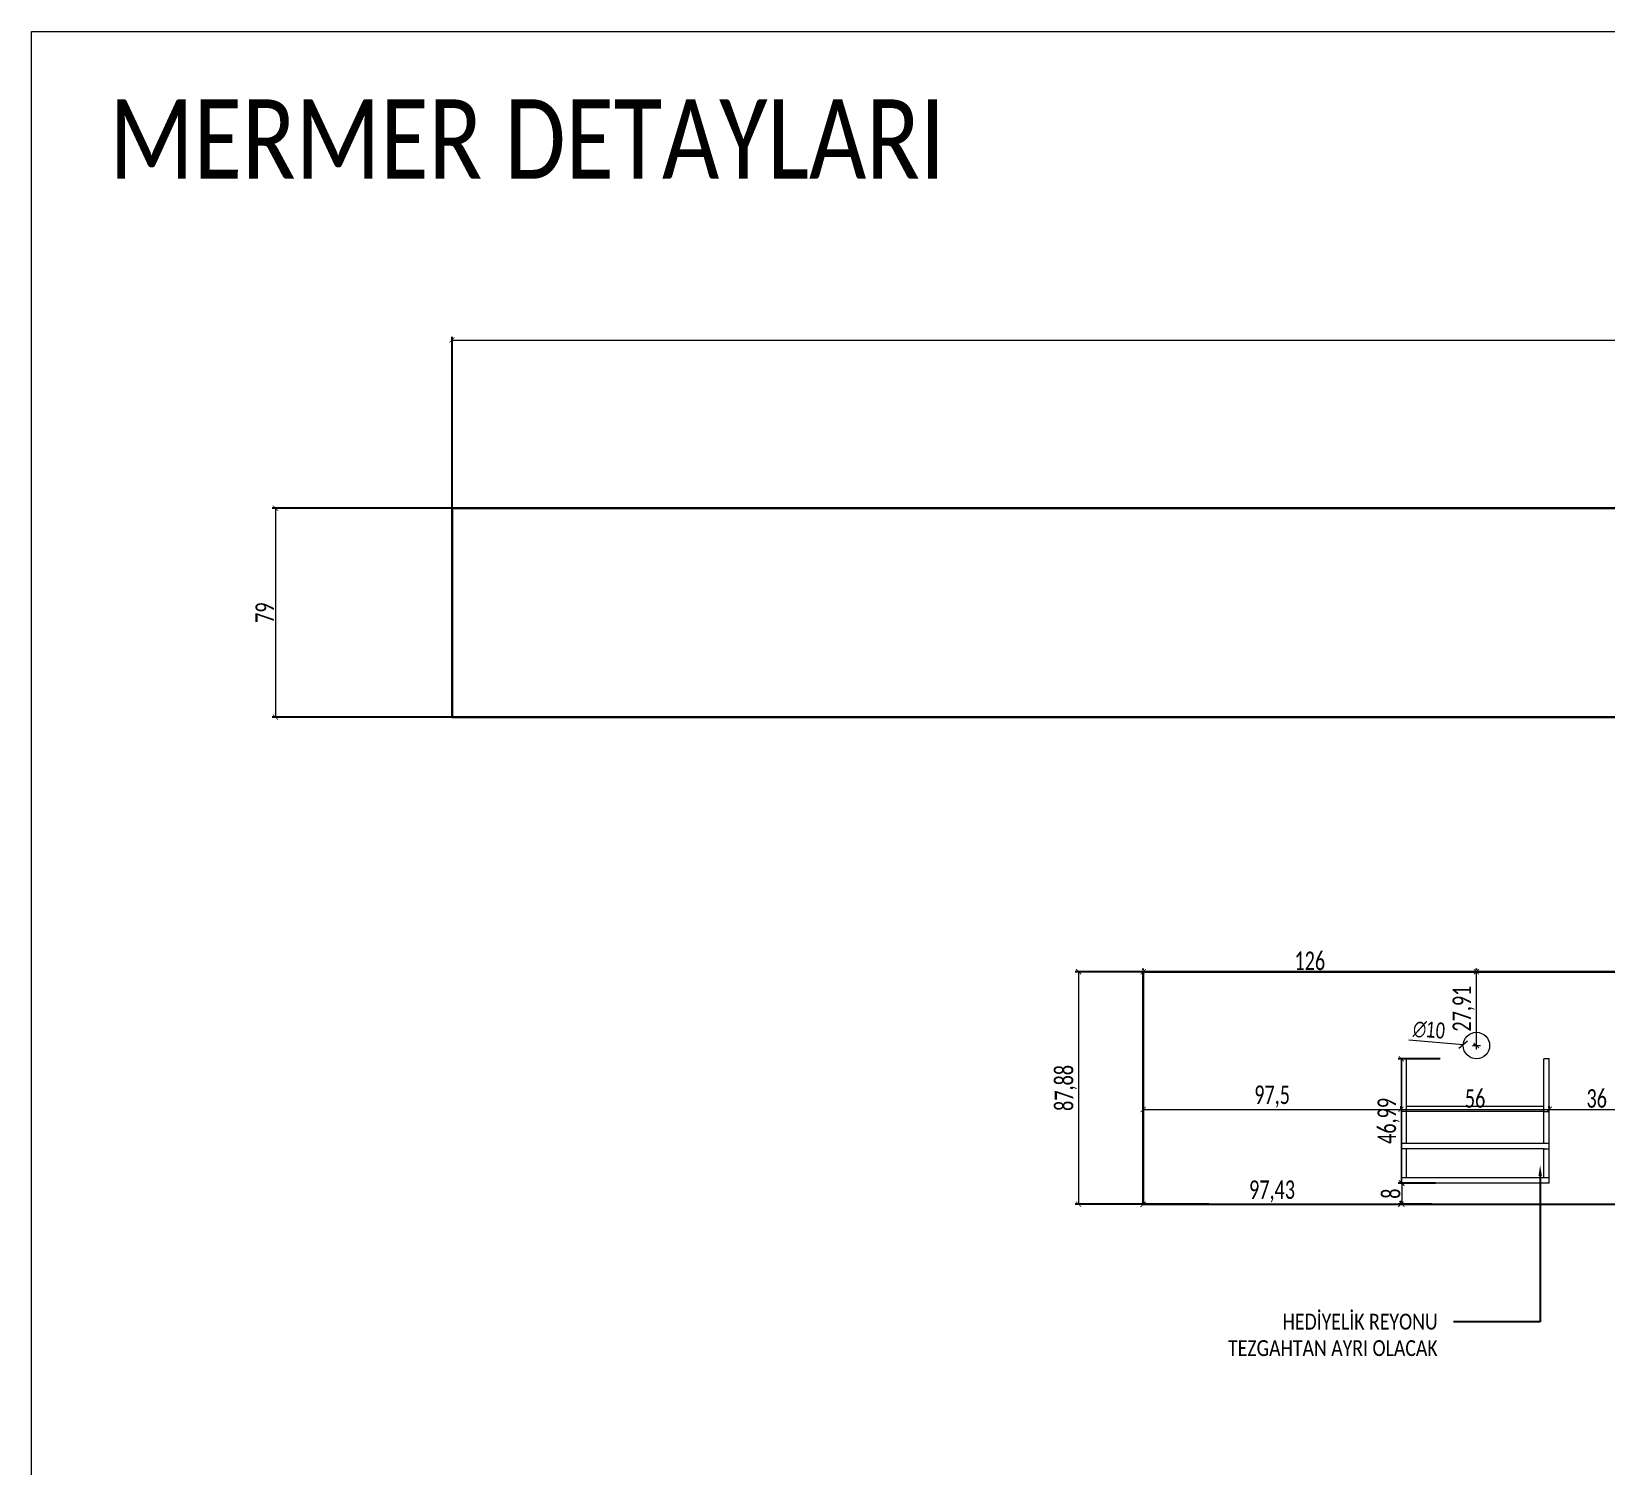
# Model space of a CAD drawing. Header units: millimetres. Extents: x 254888 to 263239, y -110593 to -105042.
# Drawn here: x 258601 to 259196, y -110176 to -109633 of the extents above; entities that cross this region are included whole.
import ezdxf
from ezdxf import colors
from ezdxf.entities.mleader import LeaderData, LeaderLine
from ezdxf.math import Vec2, Vec3

# ---------------------------------------------------------------- set-up
doc = ezdxf.new("R2010")
doc.units = ezdxf.units.MM
doc.header["$PDMODE"] = 2
doc.layers.get('0').update_dxf_attribs({"lineweight": 20})
for name, color, linetype, lineweight in [('demir-1', 103, 'Continuous', 20), ('mermer', 142, 'Continuous', 15), ('text', 1, 'Continuous', 20), ('ölçü', 251, 'Continuous', 5)]:
    doc.layers.add(name, color=color, linetype=linetype, lineweight=lineweight)
doc.layers.add('yazı', color=11, linetype='Continuous')
doc.styles.add('ATU', font='GOTHIC.TTF', dxfattribs={"width": 0.8})
doc.styles.add('text2', font='calibri.ttf', dxfattribs={"width": 0.8})
doc.styles.add('Ölçü50', font='calibri.ttf', dxfattribs={"width": 0.7})
doc.dimstyles.new('U_DIM_1_20', dxfattribs={"dimtxt": 6, "dimasz": 3, "dimexe": 3, "dimexo": 5, "dimgap": 1, "dimtad": 1, "dimdec": 1, "dimrnd": 0.5, "dimzin": 11, "dimtxsty": 'ATU', "dimblk": 'OBLIQUE', "dimcen": 1.5, "dimdle": 1.25, "dimclrd": 251, "dimclre": 251, "dimclrt": 1, "dimadec": 0, "dimazin": 0, "dimtfac": 1.25, "dimtdec": 1, "dimtix": 1, "dimtofl": 0, "dimtmove": 1, "dimatfit": 3, "dimldrblk": 'OBLIQUE', "dimfxl": 5, "dimtolj": 1, "dimtzin": 0, "dimarcsym": 0})
doc.dimstyles.new('ölçü10', dxfattribs={"dimtxt": 7, "dimasz": 2, "dimexe": 1.25, "dimexo": 0.625, "dimgap": 0.5, "dimtad": 1, "dimzin": 9, "dimtxsty": 'Ölçü50', "dimblk": 'ARCHTICK', "dimcen": 2, "dimclrd": 256, "dimclre": 256, "dimclrt": 1, "dimazin": 2, "dimtfac": 1, "dimtix": 1, "dimtmove": 0, "dimatfit": 3, "dimldrblk": 'ARCHTICK', "dimfxl": 1, "dimlwd": -1, "dimarcsym": 0})

# ---------------------------------------------------------------- blocks, each defined once
blk = doc.blocks.new('_Oblique')
at = {"color": 0, "linetype": 'ByBlock', "lineweight": -2}
blk.add_line((-0.5, -0.5), (0.5, 0.5), dxfattribs=at)
blk = doc.blocks.new('*D215')
at = {"layer": 'DEFPOINTS', "color": 0, "transparency": 16777216}
for p in [(260281.55, -109728.4, 0), (260291.51, -109729.24, 0)]:
    blk.add_point(p, dxfattribs=at)
at = {"layer": 'ölçü', "color": 251, "lineweight": -2, "transparency": 16777216}
for p, q in [((260261, -109726.68), (260281.55, -109728.4)), ((260285.03, -109728.82), (260288.03, -109728.82)), ((260286.53, -109730.32), (260286.53, -109727.32))]:
    blk.add_line(p, q, dxfattribs=at)
at = {"layer": 'ölçü', "color": 251, "lineweight": -2, "transparency": 16777216, "xscale": 3, "yscale": 3, "zscale": 3, "rotation": 355.2027176800433}
blk.add_blockref('_Oblique', (260281.55, -109728.4), dxfattribs=at)
at = {"layer": 'ölçü', "color": 1, "transparency": 16777216, "insert": (260268.65, -109722.97), "char_height": 6, "attachment_point": 5, "rotation": 355.20272, "style": 'ATU'}
blk.add_mtext('\\A1;∅10', dxfattribs=at)
blk = doc.blocks.new('_ArchTick')
at = {"color": 0, "linetype": 'ByBlock', "const_width": 0.15}
blk.add_lwpolyline([(-0.5, -0.5), (0.5, 0.5)], dxfattribs=at)
blk = doc.blocks.new('*D247')
at = {"layer": 'DEFPOINTS', "color": 0, "transparency": 16777216}
for p in [(259997.93, -109749.81), (258759.93, -109821.94, 0), (259997.93, -109826.06, 0)]:
    blk.add_point(p, dxfattribs=at)
at = {"layer": 'ölçü', "lineweight": -2, "transparency": 16777216}
for p, q in [((258759.93, -109821.32), (258759.93, -109748.56)), ((259997.93, -109825.43), (259997.93, -109748.56))]:
    blk.add_line(p, q, dxfattribs=at)
at = {"layer": 'ölçü', "transparency": 16777216}
blk.add_line((258759.93, -109749.81), (259997.93, -109749.81), dxfattribs=at)
at = {"layer": 'ölçü', "transparency": 16777216, "xscale": 2, "yscale": 2, "zscale": 2, "rotation": 180}
blk.add_blockref('_ArchTick', (258759.93, -109749.81), dxfattribs=at)
at = {"layer": 'ölçü', "transparency": 16777216, "xscale": 2, "yscale": 2, "zscale": 2}
blk.add_blockref('_ArchTick', (259997.93, -109749.81), dxfattribs=at)
at = {"layer": 'ölçü', "color": 1, "transparency": 16777216, "insert": (259378.93, -109745.73), "char_height": 7, "attachment_point": 5, "style": 'Ölçü50'}
blk.add_mtext('1238', dxfattribs=at)
blk = doc.blocks.new('*D248')
at = {"layer": 'DEFPOINTS', "color": 0, "transparency": 16777216}
for p in [(258818.37, -109813.41, 0), (258693.16, -109892.41), (258818.37, -109892.41, 0)]:
    blk.add_point(p, dxfattribs=at)
at = {"layer": 'ölçü', "lineweight": -2, "transparency": 16777216}
for p, q in [((258817.75, -109813.41), (258691.91, -109813.41)), ((258817.75, -109892.41), (258691.91, -109892.41))]:
    blk.add_line(p, q, dxfattribs=at)
at = {"layer": 'ölçü', "transparency": 16777216}
blk.add_line((258693.16, -109813.41), (258693.16, -109892.41), dxfattribs=at)
at = {"layer": 'ölçü', "transparency": 16777216, "xscale": 2, "yscale": 2, "zscale": 2}
for p, rotation in [((258693.16, -109813.41), 90), ((258693.16, -109892.41), 270)]:
    blk.add_blockref('_ArchTick', p, dxfattribs=dict(at, rotation=rotation))
at = {"layer": 'ölçü', "color": 1, "transparency": 16777216, "insert": (258689.08, -109852.91), "char_height": 7, "attachment_point": 5, "rotation": 90, "style": 'Ölçü50'}
blk.add_mtext('79', dxfattribs=at)
blk = doc.blocks.new('*D254')
at = {"layer": 'DEFPOINTS', "color": 0, "transparency": 16777216}
for p in [(259021.3, -110041.22, 0), (259118.79, -110040.7), (259118.79, -110041.22, 0)]:
    blk.add_point(p, dxfattribs=at)
at = {"layer": 'ölçü', "lineweight": -2, "transparency": 16777216}
for p, q in [((259021.3, -110040.59), (259021.3, -110039.45)), ((259118.79, -110040.59), (259118.79, -110039.45))]:
    blk.add_line(p, q, dxfattribs=at)
at = {"layer": 'ölçü', "transparency": 16777216}
blk.add_line((259021.3, -110040.7), (259118.79, -110040.7), dxfattribs=at)
at = {"layer": 'ölçü', "transparency": 16777216, "xscale": 2, "yscale": 2, "zscale": 2, "rotation": 180}
blk.add_blockref('_ArchTick', (259021.3, -110040.7), dxfattribs=at)
at = {"layer": 'ölçü', "transparency": 16777216, "xscale": 2, "yscale": 2, "zscale": 2}
blk.add_blockref('_ArchTick', (259118.79, -110040.7), dxfattribs=at)
at = {"layer": 'ölçü', "color": 1, "transparency": 16777216, "insert": (259070.04, -110035.88), "char_height": 7, "attachment_point": 5, "style": 'Ölçü50'}
blk.add_mtext('97,5', dxfattribs=at)
blk = doc.blocks.new('*D255')
at = {"layer": 'DEFPOINTS', "color": 0, "transparency": 16777216}
for p in [(259118.79, -110041.22, 0), (259174.79, -110040.7, 0), (259174.79, -110040.7)]:
    blk.add_point(p, dxfattribs=at)
at = {"layer": 'ölçü', "lineweight": -2, "transparency": 16777216}
for p, q in [((259118.79, -110040.59), (259118.79, -110039.45)), ((259174.79, -110040.07), (259174.79, -110039.45))]:
    blk.add_line(p, q, dxfattribs=at)
at = {"layer": 'ölçü', "transparency": 16777216}
blk.add_line((259118.79, -110040.7), (259174.79, -110040.7), dxfattribs=at)
at = {"layer": 'ölçü', "transparency": 16777216, "xscale": 2, "yscale": 2, "zscale": 2, "rotation": 180}
blk.add_blockref('_ArchTick', (259118.79, -110040.7), dxfattribs=at)
at = {"layer": 'ölçü', "transparency": 16777216, "xscale": 2, "yscale": 2, "zscale": 2}
blk.add_blockref('_ArchTick', (259174.79, -110040.7), dxfattribs=at)
at = {"layer": 'ölçü', "color": 1, "transparency": 16777216, "insert": (259146.79, -110036.61), "char_height": 7, "attachment_point": 5, "style": 'Ölçü50'}
blk.add_mtext('56', dxfattribs=at)
blk = doc.blocks.new('*D256')
at = {"layer": 'DEFPOINTS', "color": 0, "transparency": 16777216}
for p in [(259174.79, -110040.7, 0), (259210.79, -110040.7, 0), (259210.79, -110040.7)]:
    blk.add_point(p, dxfattribs=at)
at = {"layer": 'ölçü', "lineweight": -2, "transparency": 16777216}
for p, q in [((259174.79, -110040.07), (259174.79, -110039.45)), ((259210.79, -110040.07), (259210.79, -110039.45))]:
    blk.add_line(p, q, dxfattribs=at)
at = {"layer": 'ölçü', "transparency": 16777216}
blk.add_line((259174.79, -110040.7), (259210.79, -110040.7), dxfattribs=at)
at = {"layer": 'ölçü', "transparency": 16777216, "xscale": 2, "yscale": 2, "zscale": 2, "rotation": 180}
blk.add_blockref('_ArchTick', (259174.79, -110040.7), dxfattribs=at)
at = {"layer": 'ölçü', "transparency": 16777216, "xscale": 2, "yscale": 2, "zscale": 2}
blk.add_blockref('_ArchTick', (259210.79, -110040.7), dxfattribs=at)
at = {"layer": 'ölçü', "color": 1, "transparency": 16777216, "insert": (259192.79, -110036.61), "char_height": 7, "attachment_point": 5, "style": 'Ölçü50'}
blk.add_mtext('36', dxfattribs=at)
blk = doc.blocks.new('*D261')
at = {"layer": 'DEFPOINTS', "color": 0, "transparency": 16777216}
for p in [(259050.95, -109988.66, 0), (258996.85, -110076.53), (259046.79, -110076.53, 0)]:
    blk.add_point(p, dxfattribs=at)
at = {"layer": 'ölçü', "lineweight": -2, "transparency": 16777216}
for p, q in [((259050.33, -109988.66), (258995.6, -109988.66)), ((259046.16, -110076.53), (258995.6, -110076.53))]:
    blk.add_line(p, q, dxfattribs=at)
at = {"layer": 'ölçü', "transparency": 16777216}
blk.add_line((258996.85, -109988.66), (258996.85, -110076.53), dxfattribs=at)
at = {"layer": 'ölçü', "transparency": 16777216, "xscale": 2, "yscale": 2, "zscale": 2}
for p, rotation in [((258996.85, -109988.66), 90), ((258996.85, -110076.53), 270)]:
    blk.add_blockref('_ArchTick', p, dxfattribs=dict(at, rotation=rotation))
at = {"layer": 'ölçü', "color": 1, "transparency": 16777216, "insert": (258992.04, -110032.6), "char_height": 7, "attachment_point": 5, "rotation": 90, "style": 'Ölçü50'}
blk.add_mtext('87,88', dxfattribs=at)
blk = doc.blocks.new('*D262')
at = {"layer": 'DEFPOINTS', "color": 0, "transparency": 16777216}
for p in [(259131.07, -110068.57, 0), (259119.14, -110076.58), (259131.07, -110076.58, 0)]:
    blk.add_point(p, dxfattribs=at)
at = {"layer": 'ölçü', "lineweight": -2, "transparency": 16777216}
for p, q in [((259130.45, -110068.57), (259117.89, -110068.57)), ((259130.44, -110076.58), (259117.89, -110076.58))]:
    blk.add_line(p, q, dxfattribs=at)
at = {"layer": 'ölçü', "transparency": 16777216}
blk.add_line((259119.14, -110068.57), (259119.14, -110076.58), dxfattribs=at)
at = {"layer": 'ölçü', "transparency": 16777216, "xscale": 2, "yscale": 2, "zscale": 2}
for p, rotation in [((259119.14, -110068.57), 90), ((259119.14, -110076.58), 270)]:
    blk.add_blockref('_ArchTick', p, dxfattribs=dict(at, rotation=rotation))
at = {"layer": 'ölçü', "color": 1, "transparency": 16777216, "insert": (259115.05, -110072.57), "char_height": 7, "attachment_point": 5, "rotation": 90, "style": 'Ölçü50'}
blk.add_mtext('8', dxfattribs=at)
blk = doc.blocks.new('*D263')
at = {"layer": 'DEFPOINTS', "color": 0, "transparency": 16777216}
for p in [(259134.22, -110021.57, 0), (259118.92, -110068.57), (259132.44, -110068.57)]:
    blk.add_point(p, dxfattribs=at)
at = {"layer": 'ölçü', "lineweight": -2, "transparency": 16777216}
for p, q in [((259133.6, -110021.57), (259117.67, -110021.57)), ((259131.81, -110068.57), (259117.67, -110068.57))]:
    blk.add_line(p, q, dxfattribs=at)
at = {"layer": 'ölçü', "transparency": 16777216}
blk.add_line((259118.92, -110021.57), (259118.92, -110068.57), dxfattribs=at)
at = {"layer": 'ölçü', "transparency": 16777216, "xscale": 2, "yscale": 2, "zscale": 2}
for p, rotation in [((259118.92, -110021.57), 90), ((259118.92, -110068.57), 270)]:
    blk.add_blockref('_ArchTick', p, dxfattribs=dict(at, rotation=rotation))
at = {"layer": 'ölçü', "color": 1, "transparency": 16777216, "insert": (259114.1, -110045.07), "char_height": 7, "attachment_point": 5, "rotation": 90, "style": 'Ölçü50'}
blk.add_mtext('46,99', dxfattribs=at)
blk = doc.blocks.new('*D264')
at = {"layer": 'DEFPOINTS', "color": 0, "transparency": 16777216}
for p in [(259147.29, -109988.66, 0), (259147.29, -109988.66), (259147.29, -110016.57, 0)]:
    blk.add_point(p, dxfattribs=at)
at = {"layer": 'ölçü', "lineweight": -2, "transparency": 16777216}
for p, q in [((259146.67, -109988.66), (259146.04, -109988.66)), ((259146.67, -110016.57), (259146.04, -110016.57))]:
    blk.add_line(p, q, dxfattribs=at)
at = {"layer": 'ölçü', "transparency": 16777216}
blk.add_line((259147.29, -110016.57), (259147.29, -109988.66), dxfattribs=at)
at = {"layer": 'ölçü', "transparency": 16777216, "xscale": 2, "yscale": 2, "zscale": 2}
for p, rotation in [((259147.29, -109988.66), 90), ((259147.29, -110016.57), 270)]:
    blk.add_blockref('_ArchTick', p, dxfattribs=dict(at, rotation=rotation))
at = {"layer": 'ölçü', "color": 1, "transparency": 16777216, "insert": (259142.48, -110002.61), "char_height": 7, "attachment_point": 5, "rotation": 90, "style": 'Ölçü50'}
blk.add_mtext('27,91', dxfattribs=at)
blk = doc.blocks.new('*D278')
at = {"layer": 'DEFPOINTS', "color": 0, "transparency": 16777216}
for p in [(259021.3, -110076.69, 0), (259118.73, -110076.58, 0), (259118.73, -110076.58)]:
    blk.add_point(p, dxfattribs=at)
at = {"layer": 'ölçü', "lineweight": -2, "transparency": 16777216}
for p, q in [((259021.3, -110076.07), (259021.3, -110075.33)), ((259118.73, -110075.95), (259118.73, -110075.33))]:
    blk.add_line(p, q, dxfattribs=at)
at = {"layer": 'ölçü', "transparency": 16777216}
blk.add_line((259021.3, -110076.58), (259118.73, -110076.58), dxfattribs=at)
at = {"layer": 'ölçü', "transparency": 16777216, "xscale": 2, "yscale": 2, "zscale": 2, "rotation": 180}
blk.add_blockref('_ArchTick', (259021.3, -110076.58), dxfattribs=at)
at = {"layer": 'ölçü', "transparency": 16777216, "xscale": 2, "yscale": 2, "zscale": 2}
blk.add_blockref('_ArchTick', (259118.73, -110076.58), dxfattribs=at)
at = {"layer": 'ölçü', "color": 1, "transparency": 16777216, "insert": (259070.01, -110071.76), "char_height": 7, "attachment_point": 5, "style": 'Ölçü50'}
blk.add_mtext('97,43', dxfattribs=at)
blk = doc.blocks.new('*D279')
at = {"layer": 'DEFPOINTS', "color": 0, "transparency": 16777216}
for p in [(259021.3, -109988.66), (259147.29, -109988.66), (259147.29, -109988.66)]:
    blk.add_point(p, dxfattribs=at)
at = {"layer": 'ölçü', "lineweight": -2, "transparency": 16777216}
for p, q in [((259021.3, -109988.03), (259021.3, -109987.41)), ((259147.29, -109988.03), (259147.29, -109987.41))]:
    blk.add_line(p, q, dxfattribs=at)
at = {"layer": 'ölçü', "transparency": 16777216}
blk.add_line((259021.3, -109988.66), (259147.29, -109988.66), dxfattribs=at)
at = {"layer": 'ölçü', "transparency": 16777216, "xscale": 2, "yscale": 2, "zscale": 2, "rotation": 180}
blk.add_blockref('_ArchTick', (259021.3, -109988.66), dxfattribs=at)
at = {"layer": 'ölçü', "transparency": 16777216, "xscale": 2, "yscale": 2, "zscale": 2}
blk.add_blockref('_ArchTick', (259147.29, -109988.66), dxfattribs=at)
at = {"layer": 'ölçü', "color": 1, "transparency": 16777216, "insert": (259084.29, -109984.57), "char_height": 7, "attachment_point": 5, "style": 'Ölçü50'}
blk.add_mtext('126', dxfattribs=at)
blk = doc.blocks.new('kasa m')
at = {"layer": 'mermer', "extrusion": (-6.3311e-09, 1.52846e-08, 1)}
for p, q in [((260258.03, -109733.83, 0), (260258.03, -109780.82, 0)), ((260260.03, -109733.83, 0), (260260.03, -109765.82, 0)), ((260260.03, -109767.82, 0), (260260.03, -109778.82, 0))]:
    blk.add_line(p, q, dxfattribs=at)
at = {"layer": 'mermer'}
for p, q in [((260260.03, -109733.83, 0), (260258.03, -109733.83, 0)), ((260314.03, -109733.83, 0), (260312.03, -109733.83, 0)), ((260312.03, -109765.82, 0), (260312.03, -109733.83, 0)), ((260314.03, -109780.82, 0), (260314.03, -109733.83, 0)), ((260260.03, -109753.82, 0), (260258.03, -109753.82, 0)), ((260312.03, -109751.82, 0), (260260.03, -109751.82, 0)), ((260312.24, -109753.82, 0), (260260.03, -109753.82, 0)), ((260312.24, -109753.82, 0), (260314.03, -109753.82, 0)), ((260314.03, -109765.82, 0), (260258.03, -109765.82, 0)), ((260260.03, -109767.82, 0), (260258.03, -109767.82, 0)), ((260312.24, -109767.82, 0), (260260.03, -109767.82, 0)), ((260312.03, -109778.82, 0), (260312.03, -109767.82, 0)), ((260312.24, -109767.82, 0), (260314.03, -109767.82, 0)), ((260314.03, -109778.82, 0), (260258.03, -109778.82, 0)), ((260314.03, -109780.82, 0), (260258.03, -109780.82, 0))]:
    blk.add_line(p, q, dxfattribs=at)
blk.add_circle((260286.53, -109728.82, 0), 5, dxfattribs=at)
at = {"layer": 'ölçü'}
dim = blk.add_diameter_dim_2p(p1=(260291.51, -109729.24, 0), p2=(260281.55, -109728.4, 0), dimstyle='U_DIM_1_20', dxfattribs=at)
dim.commit()
dim.dimension.update_dxf_attribs({"geometry": '*D215', "text_midpoint": (260268.65, -109722.97, 0)})

msp = doc.modelspace()

# ---------------------------------------------------------------- linework, layer by layer
msp.add_lwpolyline([(258600.898, -109633.156), (260204.48, -109633.156), (260204.48, -110498.492), (258600.898, -110498.492)], close=True)
at = {"layer": 'demir-1', "elevation": 0}
msp.add_lwpolyline([(258759.931, -109813.411), (258759.931, -109888.411)], dxfattribs=at)
at = {"layer": 'mermer', "lineweight": 30, "elevation": 0}
for points in [[(258759.931, -109813.411), (258759.931, -109892.411), (259997.931, -109892.411), (259997.931, -109813.411)], [(259021.295, -109988.658), (259021.295, -110076.518), (259828.807, -110077.018), (259828.797, -109988.658)]]:
    msp.add_lwpolyline(points, close=True, dxfattribs=at)

# ---------------------------------------------------------------- block references
at = {"layer": 'mermer'}
msp.add_blockref('kasa m', (-1139.235, -287.743, 0), dxfattribs=at)

# ---------------------------------------------------------------- texts
at = {"layer": 'text', "insert": (258630.252, -109658.817), "char_height": 30, "width": 446.70143, "attachment_point": 1, "style": 'text2'}
msp.add_mtext('MERMER DETAYLARI', dxfattribs=at)

# ---------------------------------------------------------------- dimensions: what is measured, and where the dimension line sits
at = {"layer": 'ölçü'}
for base, p1, p2, picture, middle in [((259997.931, -109749.813), (258759.931, -109821.94, 0), (259997.931, -109826.055, 0), '*D247', (259378.931, -109745.727)), ((259147.294, -109988.658), (259021.295, -109988.658), (259147.294, -109988.658), '*D279', (259084.295, -109984.572)), ((259118.794, -110040.695), (259021.295, -110041.217, 0), (259118.794, -110041.217, 0), '*D254', (259070.045, -110035.879)), ((259118.7296, -110076.5781), (259021.2954, -110076.6934, 0), (259118.7296, -110076.5781, 0), '*D278', (259070.0125, -110071.7624))]:
    dim = msp.add_linear_dim(base=base, p1=p1, p2=p2, dimstyle='ölçü10', dxfattribs=at)
    dim.commit()
    dim.dimension.update_dxf_attribs({"geometry": picture, "text_midpoint": middle})
for base, p1, p2, picture, middle in [((258693.165, -109892.411), (258818.371, -109813.411, 0), (258818.371, -109892.411, 0), '*D248', (258689.079, -109852.911)), ((258996.854, -110076.534), (259050.951, -109988.658, 0), (259046.788, -110076.534, 0), '*D261', (258992.038, -110032.596)), ((259147.294, -109988.658), (259147.294, -110016.566, 0), (259147.294, -109988.658, 0), '*D264', (259142.478, -110002.612))]:
    dim = msp.add_linear_dim(base=base, p1=p1, p2=p2, angle=90, dimstyle='ölçü10', dxfattribs=at)
    dim.commit()
    dim.dimension.update_dxf_attribs({"geometry": picture, "text_midpoint": middle})
dim = msp.add_linear_dim(base=(259118.916, -110068.566), p1=(259134.223, -110021.573, 0), p2=(259132.435, -110068.566), angle=90, dimstyle='ölçü10', override={"dimtmove": 1}, dxfattribs=at)
dim.commit()
dim.dimension.update_dxf_attribs({"geometry": '*D263', "text_midpoint": (259114.1, -110045.07)})
for base, p1, p2, picture, middle in [((259174.794, -110040.695), (259118.794, -110041.217, 0), (259174.794, -110040.695, 0), '*D255', (259146.794, -110036.612)), ((259210.794, -110040.695), (259174.794, -110040.695, 0), (259210.794, -110040.695, 0), '*D256', (259192.794, -110036.609))]:
    dim = msp.add_linear_dim(base=base, p1=p1, p2=p2, dimstyle='ölçü10', override={"dimtmove": 1}, dxfattribs=at)
    dim.commit()
    dim.dimension.update_dxf_attribs({"geometry": picture, "text_midpoint": middle})
dim = msp.add_linear_dim(base=(259119.14, -110076.581), p1=(259131.075, -110068.566, 0), p2=(259131.07, -110076.581, 0), angle=90, text='8', dimstyle='ölçü10', dxfattribs=at)
dim.commit()
dim.dimension.update_dxf_attribs({"geometry": '*D262', "text_midpoint": (259115.054, -110072.573)})

# ---------------------------------------------------------------- leaders
at = {"layer": 'yazı'}
ml = msp.add_multileader_mtext('Standard', dxfattribs=at)
ml.set_content('{\\fCalibri Light|b0|i0|c162|p34;\\C0;HEDİYELİK REYONU\\PTEZGAHTAN AYRI OLACAK}', color=256, style='text2')
ml.set_leader_properties()
ml.build(insert=Vec2(0, 0))
ml.multileader.update_dxf_attribs({"dogleg_length": 10})
ctx = ml.context
ctx.base_point, ctx.char_height, ctx.landing_gap_size, ctx.plane_origin = Vec3(259048.023, -110121.005), 6, 6, Vec3(259038.918, -110083.353)
ctx.text_align_type = 2
notes = []
notes.append((ctx, [(1, (1, 1, 0), (259171.412, -110121.005), (-1, 0), 32.777, [(0, [(259171.412, -110061.884)], 0, [])])]))
ctx.mtext.insert, ctx.mtext.alignment, ctx.mtext.flow_direction = Vec3(259132.636, -110117.966), 3, 5
for ctx, leaders in notes:
    for number, flags, end, landing, length, lines in leaders:
        leader = LeaderData()
        leader.index, (leader.has_last_leader_line, leader.has_dogleg_vector, leader.attachment_direction) = number, flags
        leader.last_leader_point, leader.dogleg_vector, leader.dogleg_length = Vec3(end), Vec3(landing), length
        for number, points, colour, breaks in lines:
            line = LeaderLine()
            line.index, line.vertices, line.color, line.breaks = number, Vec3.list(points), colors.encode_raw_color(colour), breaks
            leader.lines.append(line)
        ctx.leaders.append(leader)

doc.saveas('drawing.dxf')
